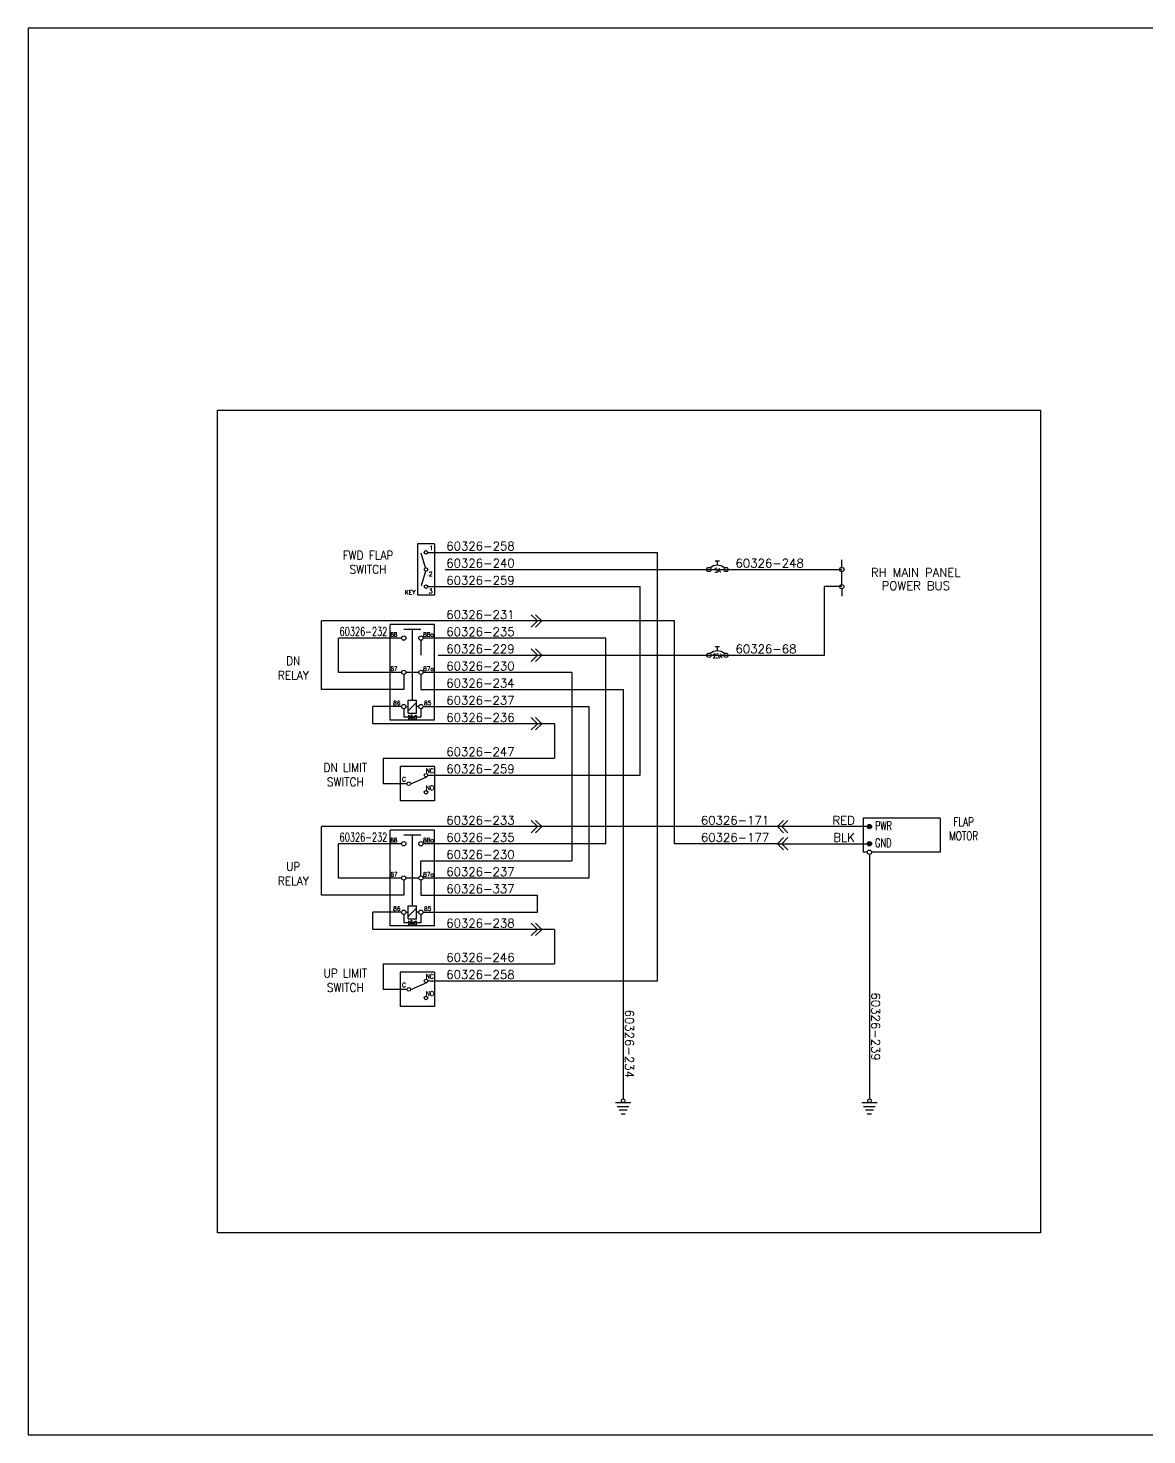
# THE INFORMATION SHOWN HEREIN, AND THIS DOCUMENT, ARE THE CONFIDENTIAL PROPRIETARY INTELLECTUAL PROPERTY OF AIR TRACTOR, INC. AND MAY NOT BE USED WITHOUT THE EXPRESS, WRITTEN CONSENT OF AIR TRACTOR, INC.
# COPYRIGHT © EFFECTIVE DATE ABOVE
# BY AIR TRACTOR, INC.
# Model space of a CAD drawing. Extents: x 0 to 63.4, y -2.9 to 20.5.
# Drawn here: x 0 to 16.32, y 0 to 20.52 of the extents above; entities that cross this region are included whole.
import ezdxf
from ezdxf.enums import TextEntityAlignment as Align

# ---------------------------------------------------------------- set-up
doc = ezdxf.new("R2010")
doc.units = 0
doc.header["$LTSCALE"] = 0.3
doc.header["$MEASUREMENT"] = 0
for name, color, linetype in [('1', 1, 'CONTINUOUS'), ('60331', 1, 'CONTINUOUS'), ('NOTES', 2, 'CONTINUOUS'), ('TB Border', 9, 'CONTINUOUS'), ('WIRES', 11, 'CONTINUOUS')]:
    doc.layers.add(name, color=color, linetype=linetype)
doc.styles.add('130', font='ROMANS', dxfattribs={"height": 0.125})

# ---------------------------------------------------------------- blocks, each defined once
blk = doc.blocks.new('A$C0E4E1FD3')
at = {"layer": '60331', "color": 6}
for p, q in [((-0.112, 0), (0.112, 0)), ((-0.085, -0.054), (0.085, -0.054)), ((-0.058, -0.107), (0.058, -0.107)), ((-0.031, -0.161), (0.031, -0.161))]:
    blk.add_line(p, q, dxfattribs=at)

msp = doc.modelspace()

# ---------------------------------------------------------------- hatches: boundary and pattern name
at = {"layer": '1'}
h = msp.add_hatch(color=6, dxfattribs=at)
h.dxf.hatch_style = 1
h.paths.add_polyline_path([(12.238, 8.873, 1), (12.301, 8.873, 1)])
h = msp.add_hatch(color=6, dxfattribs=at)
h.dxf.hatch_style = 1
h.paths.add_polyline_path([(12.238, 8.623, 1), (12.301, 8.623, 1)])

# ---------------------------------------------------------------- linework, layer by layer
at = {"layer": '1', "color": 6}
for p, q in [((5.678, 12.998), (5.678, 12.248)), ((5.928, 12.998), (5.678, 12.998)), ((5.928, 12.998), (5.928, 12.248)), ((5.796, 12.648), (5.734, 12.862)), ((10.022, 12.748), (10.084, 12.748)), ((10.053, 12.685), (10.053, 12.748)), ((5.796, 12.597), (5.734, 12.384)), ((5.928, 12.248), (5.678, 12.248)), ((5.278, 10.423), (5.278, 11.823)), ((5.928, 11.823), (5.278, 11.823)), ((5.728, 11.748), (5.478, 11.748)), ((5.603, 11.748), (5.603, 10.717)), ((5.928, 10.423), (5.928, 11.823)), ((10.022, 11.498), (10.084, 11.498)), ((10.053, 11.435), (10.053, 11.498)), ((5.697, 11.123), (5.509, 11.123)), ((5.541, 10.717), (5.666, 10.717)), ((5.541, 10.529), (5.541, 10.717)), ((5.666, 10.685), (5.541, 10.56)), ((5.666, 10.529), (5.666, 10.717)), ((5.478, 10.592), (5.478, 10.467)), ((5.728, 10.467), (5.478, 10.467)), ((5.509, 10.623), (5.541, 10.623)), ((5.541, 10.529), (5.666, 10.529)), ((5.549, 10.498), (5.657, 10.435)), ((5.549, 10.435), (5.657, 10.498)), ((5.549, 10.498), (5.549, 10.435)), ((5.603, 10.498), (5.583, 10.498)), ((5.603, 10.435), (5.603, 10.498)), ((5.657, 10.498), (5.657, 10.435)), ((5.697, 10.623), (5.666, 10.623)), ((5.728, 10.592), (5.728, 10.467)), ((5.928, 10.423), (5.278, 10.423)), ((5.603, 10.435), (5.623, 10.435)), ((5.928, 9.748), (5.428, 9.748)), ((5.428, 9.748), (5.428, 9.248)), ((5.928, 9.748), (5.928, 9.248)), ((5.58, 9.498), (5.814, 9.598)), ((5.928, 9.248), (5.428, 9.248)), ((12.178, 8.998), (12.178, 8.498)), ((13.303, 8.998), (12.178, 8.998)), ((13.303, 8.998), (13.303, 8.498)), ((5.278, 7.423), (5.278, 8.823)), ((5.928, 8.823), (5.278, 8.823)), ((5.728, 8.748), (5.478, 8.748)), ((5.603, 8.748), (5.603, 7.717)), ((5.928, 7.423), (5.928, 8.823)), ((12.238, 8.498), (12.178, 8.498)), ((13.303, 8.498), (12.301, 8.498)), ((5.697, 8.123), (5.509, 8.123)), ((5.509, 7.623), (5.541, 7.623)), ((5.541, 7.717), (5.666, 7.717)), ((5.541, 7.529), (5.541, 7.717)), ((5.666, 7.685), (5.541, 7.56)), ((5.666, 7.529), (5.666, 7.717)), ((5.697, 7.623), (5.666, 7.623)), ((5.928, 7.423), (5.278, 7.423)), ((5.478, 7.592), (5.478, 7.467)), ((5.728, 7.467), (5.478, 7.467)), ((5.541, 7.529), (5.666, 7.529)), ((5.549, 7.498), (5.657, 7.435)), ((5.549, 7.435), (5.657, 7.498)), ((5.549, 7.498), (5.549, 7.435)), ((5.603, 7.498), (5.583, 7.498)), ((5.603, 7.435), (5.603, 7.498)), ((5.603, 7.435), (5.623, 7.435)), ((5.657, 7.498), (5.657, 7.435)), ((5.728, 7.592), (5.728, 7.467)), ((5.928, 6.748), (5.428, 6.748)), ((5.428, 6.748), (5.428, 6.248)), ((5.58, 6.498), (5.814, 6.598)), ((5.928, 6.748), (5.928, 6.248)), ((5.928, 6.248), (5.428, 6.248))]:
    msp.add_line(p, q, dxfattribs=at)
at = {"layer": '1', "color": 4}
for p, q in [((5.83, 12.873), (9.178, 12.873)), ((9.178, 6.623), (9.178, 12.873)), ((6.08, 12.623), (10.178, 12.623)), ((10.178, 12.623), (11.866, 12.623)), ((5.83, 12.373), (8.928, 12.373)), ((8.928, 9.623), (8.928, 12.373)), ((11.616, 11.373), (11.616, 12.373)), ((11.866, 12.373), (11.616, 12.373)), ((4.278, 10.873), (4.278, 11.873)), ((9.428, 11.873), (4.278, 11.873)), ((9.428, 8.623), (9.428, 11.873)), ((5.447, 11.623), (4.528, 11.623)), ((4.528, 11.123), (4.528, 11.623)), ((5.728, 11.592), (5.728, 11.373)), ((8.428, 11.623), (5.759, 11.623)), ((8.428, 8.623), (8.428, 11.623)), ((5.978, 11.373), (10.178, 11.373)), ((10.178, 11.373), (11.616, 11.373)), ((5.447, 11.123), (4.528, 11.123)), ((5.478, 11.092), (5.478, 10.873)), ((5.728, 11.092), (5.728, 10.873)), ((7.928, 11.123), (5.759, 11.123)), ((7.928, 11.123), (7.928, 8.373)), ((5.478, 10.873), (4.278, 10.873)), ((5.728, 10.873), (8.678, 10.873)), ((8.678, 10.873), (8.678, 4.899)), ((5.447, 10.623), (5.028, 10.623)), ((5.028, 10.373), (5.028, 10.623)), ((5.759, 10.623), (8.178, 10.623)), ((8.178, 10.623), (8.178, 8.123)), ((7.678, 10.373), (5.028, 10.373)), ((7.678, 10.373), (7.678, 9.873)), ((5.178, 9.873), (7.678, 9.873)), ((5.178, 9.873), (5.178, 9.498)), ((5.527, 9.498), (5.178, 9.498)), ((5.83, 9.623), (8.928, 9.623)), ((4.278, 7.873), (4.278, 8.873)), ((12.27, 8.873), (4.278, 8.873)), ((5.447, 8.623), (4.528, 8.623)), ((4.528, 8.123), (4.528, 8.623)), ((8.428, 8.623), (5.759, 8.623)), ((10.928, 8.623), (9.428, 8.623)), ((10.928, 8.623), (12.27, 8.623)), ((12.27, 8.467), (12.27, 4.899)), ((5.728, 8.373), (7.928, 8.373)), ((5.728, 8.154), (5.728, 8.373)), ((5.447, 8.123), (4.528, 8.123)), ((5.478, 8.092), (5.478, 7.873)), ((5.728, 8.092), (5.728, 7.873)), ((8.178, 8.123), (5.759, 8.123)), ((5.478, 7.873), (4.278, 7.873)), ((5.728, 7.873), (7.428, 7.873)), ((7.428, 7.623), (7.428, 7.873)), ((5.447, 7.623), (5.028, 7.623)), ((5.028, 7.373), (5.028, 7.623)), ((5.759, 7.623), (7.428, 7.623)), ((7.678, 7.373), (5.028, 7.373)), ((7.678, 7.373), (7.678, 6.873)), ((5.178, 6.873), (7.678, 6.873)), ((5.178, 6.873), (5.178, 6.498)), ((5.83, 6.623), (9.178, 6.623)), ((5.527, 6.498), (5.178, 6.498))]:
    msp.add_line(p, q, dxfattribs=at)
at = {"layer": '1', "color": 6}
for centre, radius in [((5.803, 12.873), 0.0266), ((5.803, 12.623), 0.0266), ((9.928, 12.623), 0.0312), ((10.178, 12.623), 0.0312), ((11.866, 12.623), 0.0312), ((5.803, 12.373), 0.0266), ((11.866, 12.373), 0.0312), ((5.478, 11.623), 0.0312), ((5.728, 11.623), 0.0312), ((9.928, 11.373), 0.0312), ((10.178, 11.373), 0.0312), ((5.478, 11.123), 0.0312), ((5.728, 11.123), 0.0312), ((5.478, 10.623), 0.0312), ((5.728, 10.623), 0.0312), ((5.803, 9.623), 0.0266), ((5.553, 9.498), 0.0266), ((5.803, 9.373), 0.0266), ((12.27, 8.873), 0.0312), ((5.478, 8.623), 0.0312), ((5.728, 8.623), 0.0312), ((12.27, 8.623), 0.0312), ((12.27, 8.498), 0.0312), ((5.478, 8.123), 0.0312), ((5.728, 8.123), 0.0312), ((5.478, 7.623), 0.0312), ((5.728, 7.623), 0.0312), ((5.803, 6.623), 0.0266), ((5.553, 6.498), 0.0266), ((5.803, 6.373), 0.0266), ((8.678, 4.873), 0.0266), ((12.27, 4.873), 0.0266)]:
    msp.add_circle(centre, radius, dxfattribs=at)
for centre in [(10.053, 12.529), (10.053, 11.279)]:
    msp.add_arc(centre, 0.156, 48.339, 131.661, dxfattribs=at)
at = {"layer": 'NOTES'}
for p, q in [((2.763, 14.948), (14.763, 14.948)), ((2.763, 2.948), (2.763, 14.948)), ((14.763, 14.948), (14.763, 2.948)), ((14.763, 2.948), (2.763, 2.948))]:
    msp.add_line(p, q, dxfattribs=at)
at = {"layer": 'NOTES', "color": 6}
for p, q in [((11.866, 12.654), (11.866, 12.763)), ((11.866, 12.404), (11.866, 12.592)), ((11.866, 12.342), (11.866, 12.232))]:
    msp.add_line(p, q, dxfattribs=at)
at = {"layer": 'TB Border', "color": 9}
msp.add_lwpolyline([(32, 0), (32, 20.52), (0, 20.52), (0, 0)], close=True, dxfattribs=at)
at = {"layer": 'WIRES', "color": 6}
for points in [[(7.337, 11.782), (7.428, 11.873), (7.337, 11.964)], [(7.4, 11.782), (7.491, 11.873), (7.4, 11.964)], [(7.337, 11.282), (7.428, 11.373), (7.337, 11.464)], [(7.4, 11.282), (7.491, 11.373), (7.4, 11.464)], [(7.337, 10.282), (7.428, 10.373), (7.337, 10.464)], [(7.4, 10.282), (7.491, 10.373), (7.4, 10.464)], [(7.337, 8.782), (7.428, 8.873), (7.337, 8.964)], [(7.4, 8.782), (7.491, 8.873), (7.4, 8.964)], [(11.019, 8.782), (10.928, 8.873), (11.019, 8.964)], [(11.082, 8.782), (10.991, 8.873), (11.082, 8.964)], [(11.019, 8.532), (10.928, 8.623), (11.019, 8.714)], [(11.082, 8.532), (10.991, 8.623), (11.082, 8.714)], [(7.337, 7.282), (7.428, 7.373), (7.337, 7.464)], [(7.4, 7.282), (7.491, 7.373), (7.4, 7.464)]]:
    msp.add_lwpolyline(points, dxfattribs=at)

# ---------------------------------------------------------------- block references
at = {"layer": '1', "color": 4}
for p in [(8.678, 4.846), (12.27, 4.846)]:
    msp.add_blockref('A$C0E4E1FD3', p, dxfattribs=at)

# ---------------------------------------------------------------- texts
at = {"layer": 'NOTES', "color": 6, "style": '130'}
for s, height, p in [('1', 0.065, (5.852, 12.905)), ('60326-248', 0.125, (10.317, 12.652)), ('2', 0.065, (5.843, 12.526)), ('3', 0.065, (5.843, 12.276)), ('60326-231', 0.125, (6.098, 11.902)), ('60326-235', 0.125, (6.098, 11.652)), ('60326-229', 0.125, (6.098, 11.402)), ('60326-68', 0.125, (10.317, 11.402)), ('60326-230', 0.125, (6.098, 11.152)), ('60326-234', 0.125, (6.098, 10.902)), ('86', 0.0625, (5.323, 10.644)), ('60326-237', 0.125, (6.098, 10.652)), ('60326-236', 0.125, (6.098, 10.402)), ('60326-247', 0.125, (6.098, 9.902)), ('NC', 0.065, (5.797, 9.655)), ('60326-259', 0.125, (6.098, 9.652)), ('C', 0.065, (5.452, 9.53)), ('NO', 0.065, (5.797, 9.405)), ('60326-233', 0.125, (6.098, 8.902)), ('60326-235', 0.125, (6.098, 8.652)), ('60326-230', 0.125, (6.098, 8.402)), ('60326-237', 0.125, (6.098, 8.152)), ('60326-337', 0.125, (6.098, 7.902)), ('86', 0.0625, (5.323, 7.644)), ('60326-238', 0.125, (6.098, 7.402)), ('60326-246', 0.125, (6.098, 6.902)), ('60326-258', 0.125, (6.098, 6.652)), ('C', 0.065, (5.452, 6.53)), ('NC', 0.065, (5.797, 6.655)), ('NO', 0.065, (5.797, 6.405))]:
    msp.add_text(s, height=height, dxfattribs=at).set_placement(p)
for s, rotation, p in [('60326-258', 360, (6.099, 12.902)), ('60326-240', 360, (6.099, 12.652)), ('60326-259', 360, (6.099, 12.402)), ('60326-239', 270, (12.299, 6.453)), ('60326-234', 270, (8.707, 6.203))]:
    msp.add_text(s, height=0.125, rotation=rotation, dxfattribs=at).set_placement(p)
for s, width, p in [('FWD FLAP', 0.9, (4.957, 12.768)), ('SWITCH', 0.9, (4.957, 12.563)), ('DN', 0.9, (3.866, 11.228)), ('RELAY', 0.9, (3.868, 11.017)), ('DN LIMIT', 0.9, (4.626, 9.671)), ('SWITCH', 0.9, (4.626, 9.462)), ('FLAP', 0.75, (13.645, 8.88)), ('MOTOR', 0.75, (13.645, 8.675)), ('UP', 0.9, (3.866, 8.228)), ('RELAY', 0.9, (3.868, 8.017)), ('UP LIMIT', 0.9, (4.626, 6.671)), ('SWITCH', 0.9, (4.626, 6.462))]:
    msp.add_text(s, height=0.125, dxfattribs=dict(at, width=width)).set_placement(p, align=Align.CENTER)
at = {"layer": 'NOTES', "color": 6, "style": '130', "width": 0.8}
for s, p in [('5A', (10.054, 12.579)), ('25A', (10.054, 11.329))]:
    msp.add_text(s, height=0.0625, rotation=360, dxfattribs=at).set_placement(p, align=Align.CENTER)
at = {"layer": 'NOTES', "color": 6, "style": '130'}
for s, p in [('RH MAIN PANEL', (12.946, 12.517)), ('POWER BUS', (12.946, 12.324))]:
    msp.add_text(s, height=0.125, dxfattribs=at).set_placement(p, align=Align.CENTER)
msp.add_text('KEY', height=0.065, dxfattribs=at).set_placement((5.572, 12.291), align=Align.MIDDLE_CENTER)
at = {"layer": 'NOTES', "color": 6, "style": '130', "width": 0.7}
for p in [(5.239, 11.656), (5.239, 8.656)]:
    msp.add_text('60326-232', height=0.125, dxfattribs=at).set_placement(p, align=Align.RIGHT)
at = {"layer": 'NOTES', "color": 6, "style": '130'}
for s, height, width, p in [('88', 0.0625, 0.9, (5.287, 11.644)), ('87', 0.0625, 0.9, (5.287, 11.144)), ('PWR', 0.125, 0.7, (12.352, 8.823)), ('88', 0.0625, 0.9, (5.287, 8.644)), ('GND', 0.125, 0.7, (12.352, 8.573)), ('87', 0.0625, 0.9, (5.287, 8.144))]:
    msp.add_text(s, height=height, dxfattribs=dict(at, width=width)).set_placement(p)
for s, p in [('88a', (5.918, 11.644)), ('87a', (5.918, 11.144)), ('85', (5.881, 10.644)), ('88a', (5.918, 8.644)), ('87a', (5.918, 8.144)), ('85', (5.881, 7.644))]:
    msp.add_text(s, height=0.0625, dxfattribs=at).set_placement(p, align=Align.RIGHT)
for s, p in [('60326-171', (10.808, 8.902)), ('RED', (12.058, 8.902)), ('60326-177', (10.808, 8.652)), ('BLK', (12.058, 8.652))]:
    msp.add_text(s, height=0.125, rotation=360, dxfattribs=at).set_placement(p, align=Align.RIGHT)

doc.saveas('drawing.dxf')
